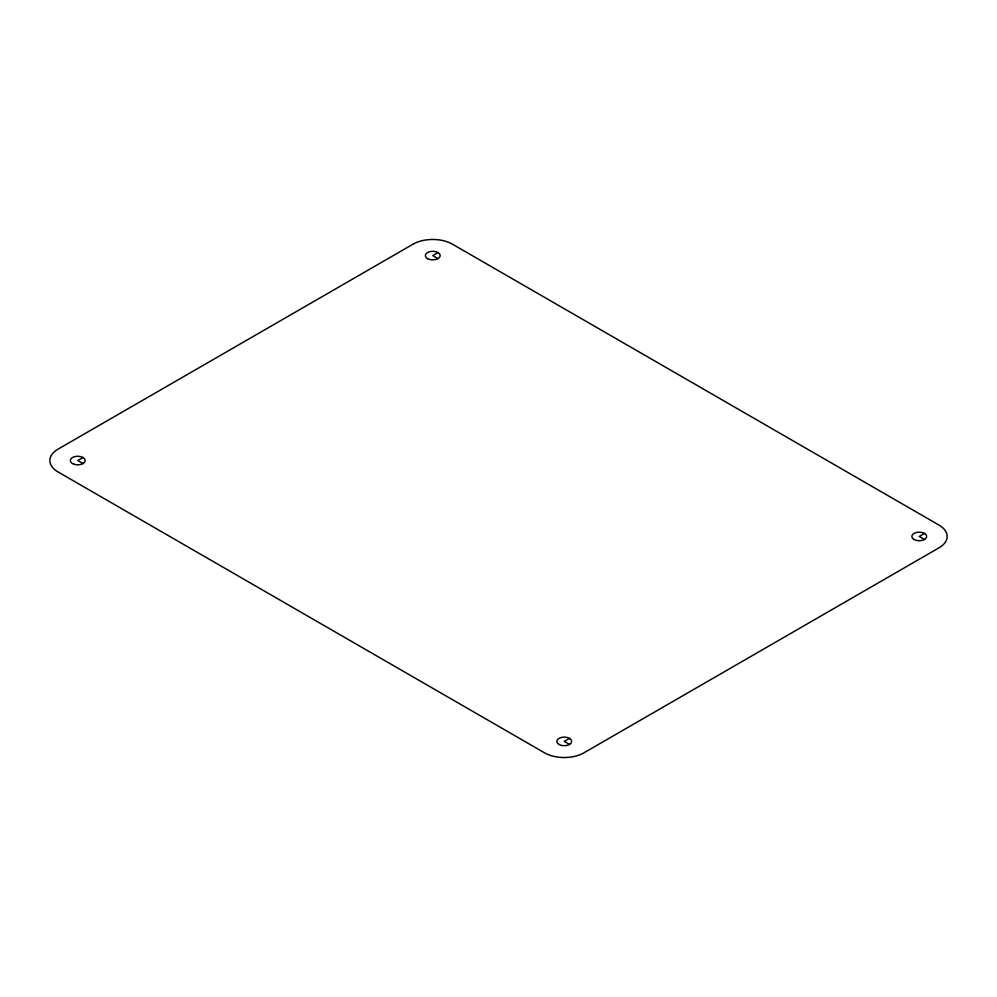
<?xml version="1.0" encoding="UTF-8"?>
<svg xmlns="http://www.w3.org/2000/svg" width="997" height="997" viewBox="0 0 997 997"><rect width="100%" height="100%" fill="white"/><g stroke="black" fill="none" stroke-linecap="round" stroke-linejoin="round"><path stroke-width="1.5" d="M83 457.511L77.741 460.539L83 463.58M438.019 252.54L432.76 255.581L438.019 258.609M569.499 738.391L564.24 741.419L569.499 744.46M924.518 533.42L919.259 536.461L924.518 539.489M413.032 244.19L58.025 449.161A27.891 16.102 0 0 0 58.025 471.93L544.524 752.81A27.891 16.102 0 0 0 583.968 752.81L938.975 547.839A27.891 16.102 0 0 0 938.975 525.07L452.476 244.19A27.891 16.102 0 0 0 413.032 244.19M427.501 258.609A7.44 4.3 0 0 0 439.939 256.69A7.44 4.3 0 0 0 430.829 251.431A7.44 4.3 0 0 0 427.501 258.609M914 539.489A7.44 4.3 0 0 0 926.437 537.57A7.44 4.3 0 0 0 917.327 532.311A7.44 4.3 0 0 0 914 539.489M558.981 744.46A7.44 4.3 0 0 0 571.431 742.528A7.44 4.3 0 0 0 562.32 737.269A7.44 4.3 0 0 0 558.981 744.46M74.027 464.266A7.44 4.3 0 0 0 85.181 460.539A7.44 4.3 0 0 0 74.027 456.825A7.44 4.3 0 0 0 74.027 464.266"/></g></svg>
